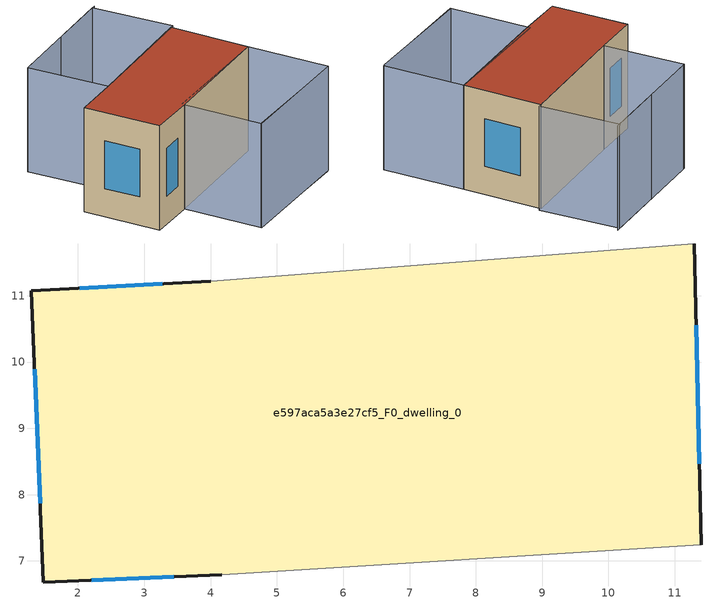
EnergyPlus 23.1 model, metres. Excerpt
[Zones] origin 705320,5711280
e597aca5a3e27cf5_F0_dwelling_0
 floor ground (EU_floor_Construction): 11.29,11.78 11.4,7.24 4.17,6.79 1.48,6.68 1.3,11.08 4,11.22 z0
 wall outside (EU_wall_Construction): 11.4,7.24 11.29,11.78 / 4,11.22 1.3,11.08 1.48,6.68 4.17,6.79 z0:6
 wall adiabatic (EU_wall_Construction): 4.17,6.79 11.4,7.24 / 11.29,11.78 4,11.22 z0:6
 window (EU_Window_Construction): 11.37,8.47 11.32,10.56 / 2.21,6.71 3.45,6.76 / 1.34,9.89 1.43,7.87 / 3.27,11.18 2.02,11.11 z1.62:4.38
 roof outside (EU_roof_Construction): 11.4,7.24 11.29,11.78 4,11.22 1.3,11.08 1.48,6.68 4.17,6.79 z6
shading: 4.34,2.36 11.51,2.59 / 11.35,16.37 3.82,15.83 / 11.58,2.59 4.35,2.31 / 4.35,2.31 4.17,6.96 / 4.17,6.96 11.4,7.24 / 11.4,7.24 11.58,2.59 / 3.67,15.82 11.14,16.35 / 11.14,16.35 11.46,11.75 / 11.46,11.75 4,11.22 / 4,11.22 3.67,15.82 z0:6
[Building]
EU S2 Campaign: North Axis=0; Terrain=City; Solar Distribution=FullExterior
[Site:Location]
London: Latitude=51.5; Longitude=-0.5; Time Zone=0; Elevation=25
[SizingPeriod:WeatherFileDays]
AnnualSizingPeriod: Begin Month=1; Begin Day of Month=1; End Month=12; End Day of Month=31; Day of Week for Start Day=Monday; Use Weather File Daylight Saving Period=No; Use Weather File Rain and Snow Indicators=No
[MATERIAL]
EU_InternalMass_Material: Roughness=MediumRough; Thickness=0.1; Conductivity=1; Density=1800; Specific Heat=900; Thermal Absorptance=0.9; Solar Absorptance=0.7; Visible Absorptance=0.7
[MATERIAL:NOMASS] Roughness=MediumRough; Thermal Absorptance=0.9; Solar Absorptance=0.7; Visible Absorptance=0.7
Name | Thermal Resistance
EU_wall_NoMass | 0.555556
EU_roof_NoMass | 0.510204
EU_floor_NoMass | 1.68919
[WINDOWMATERIAL:SIMPLEGLAZINGSYSTEM]
EU_Window_SimpleGlazing: UFactor=3.96; Solar Heat Gain Coefficient=0.85; Visible Transmittance=0.85
[CONSTRUCTION]
EU_wall_Construction: EU_wall_NoMass
EU_roof_Construction: EU_roof_NoMass
EU_floor_Construction: EU_floor_NoMass
EU_InternalMass_Construction: EU_InternalMass_Material
EU_Window_Construction: EU_Window_SimpleGlazing
[ZONE]
e597aca5a3e27cf5_F0_dwelling_0: Type=1; Multiplier=1; Ceiling Height=autocalculate; Volume=267.217; Floor Area=autocalculate; Part of Total Floor Area=Yes
[INTERNALMASS]
e597aca5a3e27cf5_F0_dwelling_0_EU_InternalMass: Construction=EU_InternalMass_Construction; Zone or ZoneList=e597aca5a3e27cf5_F0_dwelling_0; Surface Area=44.5362
[OTHEREQUIPMENT]
EU_Step8_InternalGain_e597aca5a3e27cf5_F0_dwelling_0_f000: Fuel Type=Electricity; Zone or ZoneList or Space or SpaceList=e597aca5a3e27cf5_F0_dwelling_0; Schedule=EU_Step8_GainSchedule_e597aca5a3e27cf5_F0_dwelling_0_f000; Design Level Calculation Method=Watts/Area; Power per Zone Floor Area=1; Fraction Latent=0; Fraction Radiant=0; Fraction Lost=0; Carbon Dioxide Generation Rate=0; EndUse Subcategory=EU_Step8_InternalGains
[ZONEVENTILATION:DESIGNFLOWRATE]
EU_ConstantAir_e597aca5a3e27cf5_F0_dwelling_0: Zone or ZoneList or Space or SpaceList=e597aca5a3e27cf5_F0_dwelling_0; Schedule=EU_AlwaysOn; Design Flow Rate Calculation Method=AirChanges/Hour; Air Changes per Hour=0.48; Ventilation Type=Natural; Fan Pressure Rise=0; Fan Total Efficiency=1; Constant Term Coefficient=1; Temperature Term Coefficient=0; Velocity Term Coefficient=0; Velocity Squared Term Coefficient=0; Minimum Indoor Temperature=-100; Maximum Indoor Temperature=100; Delta Temperature=-100; Minimum Outdoor Temperature=-100; Maximum Outdoor Temperature=100; Maximum Wind Speed=40
[HVACTEMPLATE:THERMOSTAT]
EU_HeatOnly_e597aca5a3e27cf5_F0_dwelling_0: Constant Heating Setpoint=20; Constant Cooling Setpoint=50
[HVACTEMPLATE:ZONE:IDEALLOADSAIRSYSTEM]
e597aca5a3e27cf5_F0_dwelling_0: Template Thermostat=EU_HeatOnly_e597aca5a3e27cf5_F0_dwelling_0; System Availability Schedule=EU_AlwaysOn; Maximum Heating Supply Air Temperature=50; Minimum Cooling Supply Air Temperature=13; Maximum Heating Supply Air Humidity Ratio=0.0156; Minimum Cooling Supply Air Humidity Ratio=0.0077; Heating Limit=NoLimit; Cooling Limit=NoLimit; Heating Availability Schedule=EU_AlwaysOn; Cooling Availability Schedule=EU_CoolingOff; Dehumidification Control Type=ConstantSensibleHeatRatio; Cooling Sensible Heat Ratio=0.7; Dehumidification Setpoint=60; Humidification Control Type=None; Humidification Setpoint=30; Outdoor Air Method=None; Outdoor Air Flow Rate per Person=0.00944; Outdoor Air Flow Rate per Zone Floor Area=0; Outdoor Air Flow Rate per Zone=0; Demand Controlled Ventilation Type=None; Outdoor Air Economizer Type=NoEconomizer; Heat Recovery Type=None; Sensible Heat Recovery Effectiveness=0.7; Latent Heat Recovery Effectiveness=0.65
[SIZING:ZONE]
e597aca5a3e27cf5_F0_dwelling_0: Zone Cooling Design Supply Air Temperature Input Method=SupplyAirTemperature; Zone Cooling Design Supply Air Temperature=13; Zone Heating Design Supply Air Temperature Input Method=SupplyAirTemperature; Zone Heating Design Supply Air Temperature=50; Zone Cooling Design Supply Air Humidity Ratio=0.008; Zone Heating Design Supply Air Humidity Ratio=0.008; Cooling Design Air Flow Method=DesignDay; Cooling Design Air Flow Rate=0; Cooling Minimum Air Flow per Zone Floor Area=0.000762; Cooling Minimum Air Flow=0; Cooling Minimum Air Flow Fraction=0.2; Heating Design Air Flow Method=DesignDay; Heating Design Air Flow Rate=0; Heating Maximum Air Flow per Zone Floor Area=0.002032; Heating Maximum Air Flow=0.141576; Heating Maximum Air Flow Fraction=0.3; Account for Dedicated Outdoor Air System=No; Dedicated Outdoor Air System Control Strategy=NeutralSupplyAir; Dedicated Outdoor Air Low Setpoint Temperature for Design=autosize; Dedicated Outdoor Air High Setpoint Temperature for Design=autosize; Zone Load Sizing Method=Sensible Load Only No Latent Load; Zone Latent Cooling Design Supply Air Humidity Ratio Input Method=HumidityRatioDifference; Zone Cooling Design Supply Air Humidity Ratio Difference=0.005; Zone Latent Heating Design Supply Air Humidity Ratio Input Method=HumidityRatioDifference; Zone Humidification Design Supply Air Humidity Ratio Difference=0.005
[SCHEDULE:CONSTANT]
Name | Hourly Value
EU_AlwaysOn | 1
EU_CoolingOff | 0
[SCHEDULE:FILE]
EU_Step8_GainSchedule_e597aca5a3e27cf5_F0_dwelling_0_f000: File=../../schedules/e597aca5a3e27cf5/e597aca5a3e27cf5_F0_dwelling_0_f000_gain.csv; Column Number=1; Rows to Skip at Top=0; Number of Hours of Data=8760; Column Separator=Comma; Interpolate to Timestep=No; Minutes per Item=60; Adjust Schedule for Daylight Savings=Yes
